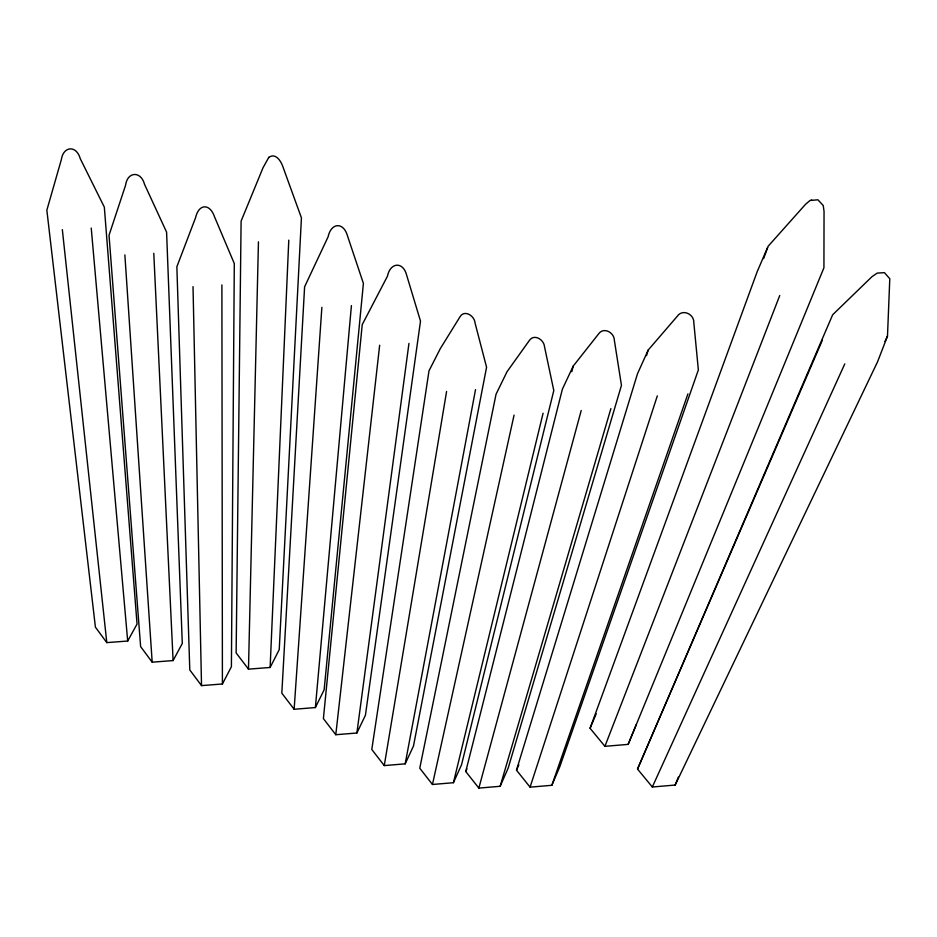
<?xml version="1.0" encoding="UTF-8"?>
<svg xmlns="http://www.w3.org/2000/svg" width="937" height="937" viewBox="0 0 937 937"><rect width="100%" height="100%" fill="white"/><g stroke="black" fill="none" stroke-linecap="round" stroke-linejoin="round"><path stroke-width="1.41" d="M268.65 157.58C275.396 152.192 280.995 161.105 282.88 166.704L301.433 217.864L279.238 649.622L270.125 667.472L248.481 669.147L258.448 241.816M270.125 667.472L288.783 240.141M887.491 336.149L889.787 278.746L884.423 272.632L877.208 273.1L871.972 276.684L832.653 314.785L637.523 769.078L652.328 786.998L675.179 785.054L877.559 361.799L887.491 336.149L884.973 341.431M294.136 709.262L281.826 693.169L304.607 286.792L328.114 236.78C331.136 222.596 343.457 221.753 347.44 235.714L363.404 283.396L324.143 689.831L315.371 707.564L294.136 709.262L321.871 307.336M315.371 707.564L351.422 305.591M335.786 734.725L323.394 718.609L362.232 324.624L387.473 276.157C390.214 262.348 403.051 261.165 406.623 275.056L420.502 321.133L365.43 715.236L356.88 733.015L335.786 734.725L379.661 345.214M356.88 733.015L408.954 343.422M384.264 765.588L371.79 749.471L429.005 370.818L440.308 348.623L459.844 317.046C464.248 309.163 474.626 315.734 475.082 323.136L486.572 367.222L413.475 746.051L405.182 763.854L384.264 765.588L446.586 391.443M405.182 763.854L475.527 389.605M432.461 784.48L419.764 768.223L496.048 394.231L507.011 371.743L529.136 340.787C533.821 333.303 544.081 339.44 544.561 346.948L553.802 390.542L461.543 764.744L453.426 782.711L432.461 784.48L514.062 415.114M453.426 782.711L543.085 413.217M465.759 771.538L562.399 389.124L573.233 366.074L598.462 334.076C603.405 326.58 614.285 332.342 614.367 340.389L621.454 385.341L508.217 767.977L500.159 786.295L478.854 788.099L465.759 771.538L466.931 768.926M571.793 371.731L573.233 366.074M478.854 788.099L581.209 410.511M500.159 786.295L610.889 408.579M516.486 770.167L637.476 373.793L648.205 350.04L677.275 316.261C682.476 308.601 694.305 314.036 693.837 322.785L698.358 369.928L559.869 766.536L551.858 785.3L530.073 787.15L516.486 770.167L518.817 764.838M646.483 355.638L648.205 350.04M530.073 787.15L657.317 395.871M551.858 785.3L687.922 393.891M590.064 728.283L757.19 271.671L768.153 246.22L805.539 204.301L810.036 200.483L817.942 199.804L823.236 205.531L824.045 211.399L823.928 267.783L628.153 744.388L604.915 746.321L590.064 728.283L596.213 713.783M763.62 258.565L767.649 247.591M604.915 746.321L779.748 295.495M675.179 785.054L678.318 777.124M628.153 744.388L636.364 724.477M637.523 769.078L822.37 340.201M652.328 786.998L844.799 363.884M268.837 157.275L263.028 167.735L241.102 221.132L236.136 652.925L248.481 669.147M222.409 683.987L231.404 666.722L234.297 263.543L214.456 216.646C209.9 203.341 198.796 203.505 195.587 217.653L176.859 266.776L189.789 669.943L201.525 685.615L222.409 683.987L221.893 284.953M173.099 660.573L182.293 643.438L166.587 232.118L144.485 184.238C141.007 170.862 127.467 171.33 125.581 185.221L109.032 235.257L140.62 646.6L152.181 662.178L173.099 660.573L153.785 253.306M127.69 641.037L137.048 624.042L104.335 207.136L80.242 158.622C76.447 145.024 63.388 145.949 61.362 159.571L46.85 210.181L95.41 627.158L106.795 642.618L127.69 641.037L91.229 228.078M811.149 200.178L811.77 200.143M62.334 229.635L106.795 642.618M124.867 254.911L152.181 662.178M193.022 286.617L201.525 685.615"/></g></svg>
